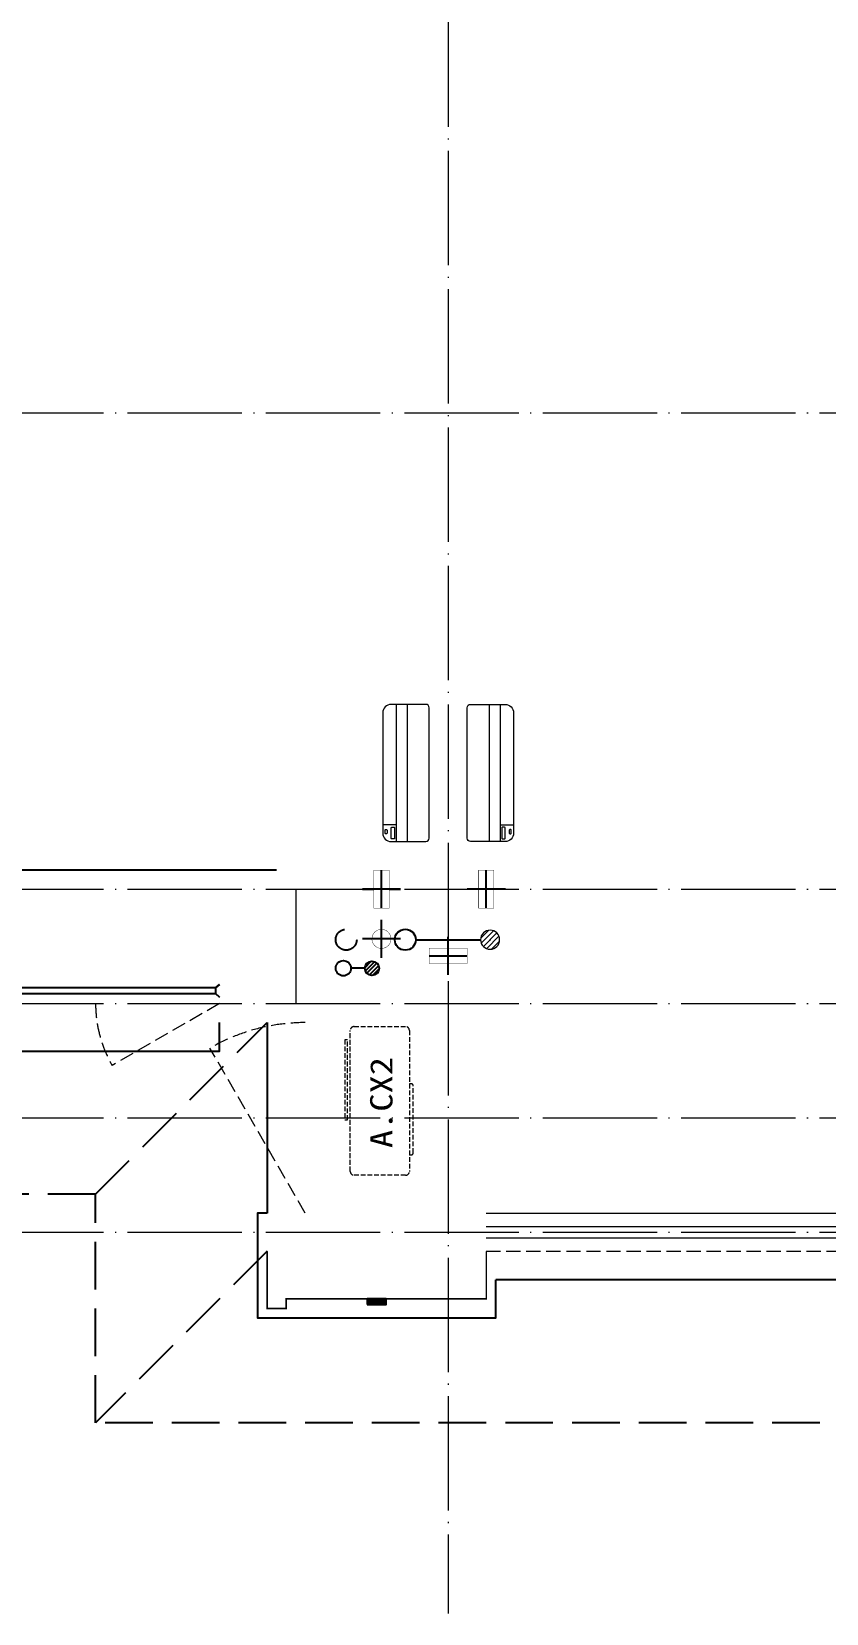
# Model space of a CAD drawing. Extents: x 27938 to 725830, y -209821 to 1628073.
# Drawn here: x 300831 to 305001, y 671157 to 679457 of the extents above; entities that cross this region are included whole.
import ezdxf

# ---------------------------------------------------------------- set-up
doc = ezdxf.new("R2010")
doc.units = 0
doc.header["$LTSCALE"] = 1000
doc.header["$MEASUREMENT"] = 0
doc.linetypes.add('DASH', pattern=[0.35, 0.25, -0.1])
doc.linetypes.add('DOTE', pattern=[2.42, 2, -0.2, 0.02, -0.2])
for name, color, linetype in [('3-栏杆1', 135, 'Continuous'), ('3.5方案汇报，与郭总、侯月琴确定户型_t8$0$2020.03.04 -1安徽标准化洋房户型(UA）_t8_t8$0$看线', 154, 'Continuous'), ('EQUIP_地漏', 7, 'Continuous'), ('VPIPE-凝结', 150, 'Continuous'), ('VPIPE-废水', 31, 'Continuous'), ('VPIPE-雨水', 4, 'DASH'), ('卫生间', 6, 'Continuous'), ('机电标识类', 1, 'Continuous'), ('看线', 251, 'Continuous'), ('立面', 73, 'Continuous'), ('铝合金', 144, 'Continuous')]:
    doc.layers.add(name, color=color, linetype=linetype)
for name, color, linetype, lineweight in [('DOTE', 19, 'DOTE', 9), ('LVTRY', 1, 'Continuous', 13), ('WINDOW', 144, 'Continuous', 15), ('平面-栏杆', 135, 'Continuous', 15), ('平面-看线', 45, 'Continuous', 15), ('平面-空调室内机', 176, 'Continuous', 9), ('平面-空调预留孔', 173, 'Continuous', 15), ('空调', 76, 'Continuous', 13)]:
    doc.layers.add(name, color=color, linetype=linetype, lineweight=lineweight)
doc.styles.add('黑体', font='')
doc.styles.get('黑体').set_extended_font_data('SimHei')

# ---------------------------------------------------------------- blocks, each defined once
blk = doc.blocks.new('ferre')
at = {"layer": '平面-空调预留孔', "linetype": 'DASH', "ltscale": 0.1}
for p, q in [((93392.7, 115403.5), (93392.7, 115393.5)), ((93402.7, 115383.5), (93755.6, 115383.5)), ((93765.6, 115393.5), (93765.6, 115403.5))]:
    blk.add_line(p, q, dxfattribs=at)
blk.add_lwpolyline([(94045.9, 115403.5), (93305.9, 115403.5, -0.414214), (93285.9, 115423.5), (93285.9, 115693.5, -0.414214), (93305.9, 115713.5), (94045.9, 115713.5, -0.414214), (94065.9, 115693.5), (94065.9, 115423.5, -0.414214)], format="xyb", close=True, dxfattribs=at)
blk.add_lwpolyline([(93996.7, 115742.6), (93576.8, 115742.6), (93576.8, 115727.5), (93996.7, 115727.5)], close=True, dxfattribs=at)
for centre, start, end in [((93402.7, 115393.5), 180, 270), ((93755.6, 115393.5), 270, 0)]:
    blk.add_arc(centre, 10, start, end, dxfattribs=at)
at = {"layer": '平面-空调预留孔', "color": 251, "linetype": 'DASH', "ltscale": 0.1, "true_color": 0x636466, "style": '黑体', "width": 1.2}
blk.add_text('A.CX2', height=117.05, dxfattribs=at).set_placement((93428.3, 115492.1))
blk = doc.blocks.new('fergve')
at = {"layer": '平面-空调预留孔', "linetype": 'DASH', "ltscale": 0.1}
blk.add_blockref('ferre', (25670, -60415.8), dxfattribs=at)
blk = doc.blocks.new('dongkong')
blk.add_wipeout([(-603756, 210771), (-603756, 210570.8), (-603836, 210570.8), (-603836, 210771)])
at = {"layer": '机电标识类', "color": 250, "linetype": 'DASH', "ltscale": 400}
for p, q in [((-603796, 210771), (-603796, 210570.8)), ((-603896, 210670.7), (-603696, 210670.7))]:
    blk.add_line(p, q, dxfattribs=at)
at = {"layer": '空调', "color": 6, "linetype": 'DASH', "const_width": 2}
blk.add_lwpolyline([(-603756, 210771), (-603756, 210570.8), (-603836, 210570.8), (-603836, 210771)], close=True, dxfattribs=at)
blk = doc.blocks.new('A$C001338C2')
for p, q in [((0, 249), (0, 22)), ((845, 304), (55, 304)), ((109, 215), (109, 304)), ((900, 22), (900, 249)), ((22, 0), (878, 0))]:
    blk.add_line(p, q)
at = {"lineweight": 5}
for p, q in [((900, 215), (0, 215)), ((900, 143), (0, 143))]:
    blk.add_line(p, q, dxfattribs=at)
for points in [[(89, 226), (22, 226, -0.414214), (17, 232), (17, 243, -0.414214), (22, 249), (89, 249, -0.414214), (95, 243), (95, 232, -0.414214)], [(73, 275), (57, 275, -0.414214), (51, 281), (51, 283, -0.414214), (57, 289), (73, 289, -0.414214), (79, 283), (79, 281, -0.414214)]]:
    blk.add_lwpolyline(points, format="xyb", close=True)
for centre, radius, start, end in [((55, 249), 55, 90, 180), ((845, 249), 55, 360, 90), ((22, 22), 22, 180, 270), ((878, 22), 22, 270, 360)]:
    blk.add_arc(centre, radius, start, end)
blk = doc.blocks.new('GGDGDGDG')
at = {"layer": '机电标识类', "color": 250, "linetype": 'DASH', "ltscale": 400}
for p, q in [((704092.5, 766289.8), (704092.5, 766489.8)), ((704192.5, 766389.8), (703992.5, 766389.8))]:
    blk.add_line(p, q, dxfattribs=at)
at = {"layer": '空调', "color": 1, "linetype": 'DASH', "const_width": 2}
blk.add_lwpolyline([(704042.5, 766389.8, 0.999999), (704142.5, 766389.8, 0.999999), (704042.5, 766389.8)], format="xyb", dxfattribs=at)
blk = doc.blocks.new('$lvtry$00000171')
for p, q in [((-74, 11), (-11, 74)), ((-70, -27), (27, 70)), ((-53, -53), (53, 53)), ((-27, -70), (70, 27)), ((11, -74), (74, -11))]:
    blk.add_line(p, q)
blk.add_circle((0, 0), 75)
blk.add_point((0, 0))
blk = doc.blocks.new('$TwtSys$00000141')
at = {"color": 1}
for p, q in [((-47, 4), (-5, 46)), ((-47, 4), (-5, 46)), ((-44, -18), (18, 44)), ((-44, -18), (18, 44)), ((-33, -33), (33, 33)), ((-33, -33), (33, 33)), ((-16, -44), (44, 16)), ((-16, -44), (44, 16)), ((6, -46), (46, -6)), ((6, -46), (46, -6))]:
    blk.add_line(p, q, dxfattribs=at)
blk.add_circle((0, 0), 47, dxfattribs=at)
blk.add_circle((0, 0), 47, dxfattribs=at)
blk = doc.blocks.new('GDRDADWDAD')
at = {"layer": 'DOTE', "linetype": 'DOTE', "ltscale": 0.3}
for p, q in [((303016.6, 679557.2), (303016.6, 671157.2)), ((270116.6, 677457.2), (328916.6, 677457.2)), ((270116.6, 674957.2), (328916.6, 674957.2)), ((302216.6, 674957.2), (302216.6, 674357.2)), ((270116.6, 674357.2), (328916.6, 674357.2)), ((270116.6, 673757.2), (328916.6, 673757.2)), ((270116.6, 673157.2), (328916.6, 673157.2))]:
    blk.add_line(p, q, dxfattribs=at)
blk = doc.blocks.new('HFGHFHF')
at = {"layer": '卫生间', "color": 159, "linetype": 'DASH', "true_color": 0x22346e}
for p, q in [((297866.6, 673357.2), (296966.6, 674257.2)), ((296966.6, 673057.2), (297866.6, 672157.2))]:
    blk.add_line(p, q, dxfattribs=at)
blk.add_lwpolyline([(282616.8, 689157.2), (280916.6, 689157.2), (280916.6, 684657.2), (280916.6, 684657.2), (280916.6, 684357.2), (272916.6, 684357.2), (272916.6, 683357.2), (271116.6, 683357.2), (271116.6, 673357.2), (273766.6, 673357.2), (273766.6, 672157.2), (297866.6, 672157.2), (297866.6, 673357.2), (299516.6, 673357.2)], dxfattribs=at)

msp = doc.modelspace()

# ---------------------------------------------------------------- hatches: boundary and pattern name
at = {"layer": '立面'}
h = msp.add_hatch(dxfattribs=at)
h.set_pattern_fill('ANSI31', color=251, scale=2)
h.set_pattern_definition([(45, (-585633.731, -122788.2926), (-2.24506403, 2.24506403), [])])
h.paths.add_polyline_path([(302591.6, 672777.2), (302691.6, 672777.2), (302691.6, 672807.2), (302591.6, 672807.2)])

# ---------------------------------------------------------------- linework, layer by layer
at = {"color": 30, "const_width": 8}
msp.add_lwpolyline([(302066.6, 673057.2), (302066.6, 672757.2), (302166.6, 672757.2), (302166.6, 672807.2), (303216.6, 672807.2), (303216.6, 673057.2)], dxfattribs=at)
at = {"layer": '3-栏杆1', "color": 5}
for p, q in [((301796.3, 674439.3), (300036.8, 674439.4)), ((300036.8, 674410.1), (301796.3, 674410)), ((301796.3, 674439.4), (301816.6, 674457.2)), ((301816.6, 674457.2), (301796.3, 674439.4)), ((301796.3, 674439.4), (301796.3, 674410.1)), ((301796.3, 674410.1), (301816.6, 674390.3)), ((301816.6, 674390.3), (301796.3, 674410.1))]:
    msp.add_line(p, q, dxfattribs=at)
at = {"layer": '3.5方案汇报，与郭总、侯月琴确定户型_t8$0$2020.03.04 -1安徽标准化洋房户型(UA）_t8_t8$0$看线', "ltscale": 10}
msp.add_line((302116.6, 675057.2), (299616.6, 675057.2), dxfattribs=at)
at = {"layer": 'VPIPE-凝结', "ltscale": 0.1}
msp.add_lwpolyline([(302579, 674542.2), (302506.6, 674542.2)], dxfattribs=at)
at = {"layer": 'VPIPE-凝结'}
msp.add_circle((302466.6, 674542.2), 40, dxfattribs=at)
at = {"layer": 'VPIPE-废水'}
msp.add_circle((302791.6, 674692.2), 55, dxfattribs=at)
at = {"layer": 'VPIPE-雨水'}
msp.add_circle((302481.6, 674692.2), 55, dxfattribs=at)
at = {"layer": 'WINDOW', "color": 250, "linetype": 'DASH', "ltscale": 0.3}
for points in [[(301816.6, 674357.2), (301253.4, 674032.5, -0.131485), (301166.6, 674357.2)], [(302266.6, 673257.2), (301766.6, 674123.2, -0.131652), (302266.6, 674257.2)]]:
    msp.add_lwpolyline(points, format="xyb", dxfattribs=at)
at = {"layer": '平面-栏杆'}
for p, q in [((303216.6, 673187.2), (309116.6, 673187.2)), ((303216.6, 673127.2), (309116.6, 673127.2))]:
    msp.add_line(p, q, dxfattribs=at)
at = {"layer": '平面-看线'}
msp.add_line((303216.6, 673257.2), (309116.6, 673257.2), dxfattribs=at)
at = {"layer": '平面-看线', "linetype": 'DASH', "ltscale": 0.3}
msp.add_line((303216.6, 673057.2), (309116.6, 673057.2), dxfattribs=at)
at = {"layer": '看线', "color": 202, "ltscale": 0.5}
for points in [[(300016.6, 674257.2), (300016.6, 674107.2), (301816.6, 674107.2), (301816.6, 674257.2)], [(302066.6, 674257.2), (302066.6, 673257.2)], [(309116.6, 672907.2), (303266.6, 672907.2)]]:
    msp.add_lwpolyline(points, dxfattribs=at)
at = {"layer": '看线', "color": 201}
msp.add_lwpolyline([(302066.6, 673257.2), (302016.6, 673257.2), (302016.6, 672707.2), (303266.6, 672707.2), (303266.6, 672907.2)], dxfattribs=at)
at = {"layer": '立面', "color": 251}
msp.add_lwpolyline([(302591.6, 672777.2), (302691.6, 672777.2), (302691.6, 672807.2), (302591.6, 672807.2)], close=True, dxfattribs=at)
at = {"layer": '铝合金', "color": 6}
msp.add_lwpolyline([(302591.6, 672777.2), (302691.6, 672777.2), (302691.6, 672807.2), (302591.6, 672807.2)], close=True, dxfattribs=at)

# ---------------------------------------------------------------- block references
msp.add_blockref('GGDGDGDG', (-401426, -91693.4))
at = {"layer": 'EQUIP_地漏', "xscale": -0.8, "yscale": -0.8, "zscale": 0.8, "rotation": 180}
msp.add_blockref('$TwtSys$00000141', (302616.6, 674542.2), dxfattribs=at)
at = {"layer": 'LVTRY', "xscale": -0.6666666667107825, "yscale": 0.6666666667107825, "rotation": 90.00000000602213}
msp.add_blockref('$lvtry$00000171', (303236.6, 674692.2), dxfattribs=at)
at = {"layer": '平面-空调室内机', "ltscale": 0.3, "xscale": -1, "rotation": 180}
msp.add_blockref('dongkong', (906462.5, 885628), dxfattribs=at)
at = {"layer": '平面-空调室内机', "ltscale": 0.3}
for p, rotation in [((-300579.5, 885628), 180), ((513687.3, 1278403.2), 89.99999999999999)]:
    msp.add_blockref('dongkong', p, dxfattribs=dict(at, rotation=rotation))
at = {"layer": '平面-空调预留孔', "yscale": 0.800000000046565, "zscale": 0.800000000046565}
for p, xscale, rotation in [((302916.5, 675207.2), 0.800000000046565, 90.00000023343017), ((303116.7, 675207.2), -0.800000000046565, 269.9999997665698)]:
    msp.add_blockref('A$C001338C2', p, dxfattribs=dict(at, xscale=xscale, rotation=rotation))
at = {"layer": '平面-空调预留孔', "rotation": 90}
msp.add_blockref('fergve', (357800.7, 554500.4), dxfattribs=at)

# ---------------------------------------------------------------- next in the draw order: linework, layer by layer
at = {"layer": 'VPIPE-凝结', "ltscale": 0.1}
msp.add_line((302846.6, 674692.2), (303186.6, 674692.2), dxfattribs=at)

# ---------------------------------------------------------------- next in the draw order: block references
at = {"layer": '平面-空调室内机', "ltscale": 0.3, "rotation": 180}
for p in [(-301129.6, 885628), (-300579.5, 885628)]:
    msp.add_blockref('dongkong', p, dxfattribs=at)

# ---------------------------------------------------------------- next in the draw order: block references
msp.add_blockref('GDRDADWDAD', (0, 0))
at = {"xscale": -1}
msp.add_blockref('HFGHFHF', (599033.2, 0), dxfattribs=at)

doc.saveas('drawing.dxf')
